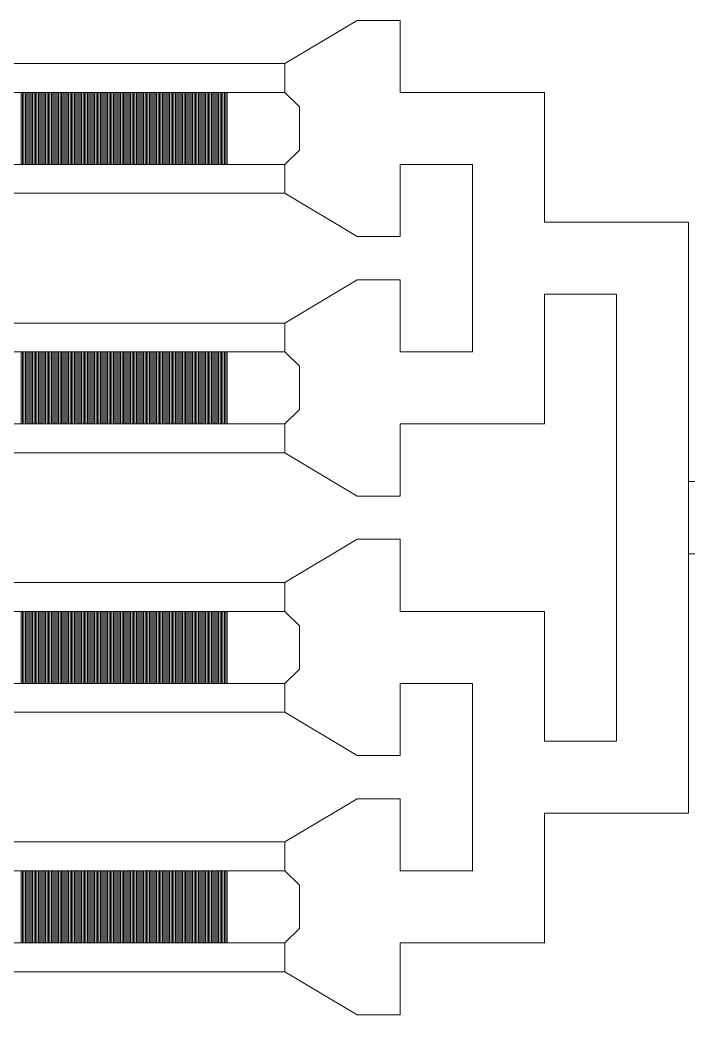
# Model space of a CAD drawing. Extents: x 1000 to 49000, y 2919 to 77300.
# Drawn here: x 34987 to 35450, y 48494 to 49200 of the extents above; entities that cross this region are included whole.
import ezdxf

# ---------------------------------------------------------------- set-up
doc = ezdxf.new("R2010")
doc.units = 13
doc.layers.add('Outer', color=1, linetype='Continuous', lineweight=0, true_color=0xff0000)

msp = doc.modelspace()

# ---------------------------------------------------------------- linework, layer by layer
at = {"layer": 'Outer'}
for points in [[(35170, 49170), (35170, 49150), (35180, 49140), (35180, 49110), (35170, 49100), (35170, 49080), (35220, 49050), (35250, 49050), (35250, 49100), (35300, 49100), (35300, 48970), (35250, 48970), (35250, 49020), (35220, 49020), (35170, 48990), (35170, 48970), (35180, 48960), (35180, 48930), (35170, 48920), (35170, 48900), (35220, 48870), (35250, 48870), (35250, 48920), (35350, 48920), (35350, 49010), (35400, 49010), (35400, 48700), (35350, 48700), (35350, 48790), (35250, 48790), (35250, 48840), (35220, 48840), (35170, 48810), (35170, 48790), (35180, 48780), (35180, 48750), (35170, 48740), (35170, 48720), (35220, 48690), (35250, 48690), (35250, 48740), (35300, 48740), (35300, 48610), (35250, 48610), (35250, 48660), (35220, 48660), (35170, 48630), (35170, 48610), (35180, 48600), (35180, 48570), (35170, 48560), (35170, 48540), (35220, 48510), (35250, 48510), (35250, 48560), (35350, 48560), (35350, 48650), (35450, 48650), (35450, 48830), (35450, 48880), (35450, 49060), (35350, 49060), (35350, 49150), (35250, 49150), (35250, 49200), (35220, 49200), (35170, 49170)], [(35170, 49150), (33660, 49150), (33660, 49170), (35170, 49170), (35170, 49150)], [(34988, 49150), (34987, 49150), (34987, 49100), (34988, 49100), (34988, 49150)], [(34990, 49150), (34989, 49150), (34989, 49100), (34990, 49100), (34990, 49150)], [(34992, 49150), (34991, 49150), (34991, 49100), (34992, 49100), (34992, 49150)], [(34994, 49150), (34993, 49150), (34993, 49100), (34994, 49100), (34994, 49150)], [(34996, 49150), (34995, 49150), (34995, 49100), (34996, 49100), (34996, 49150)], [(34998, 49150), (34997, 49150), (34997, 49100), (34998, 49100), (34998, 49150)], [(35000, 49150), (34999, 49150), (34999, 49100), (35000, 49100), (35000, 49150)], [(35002, 49150), (35001, 49150), (35001, 49100), (35002, 49100), (35002, 49150)], [(35004, 49150), (35003, 49150), (35003, 49100), (35004, 49100), (35004, 49150)], [(35006, 49150), (35005, 49150), (35005, 49100), (35006, 49100), (35006, 49150)], [(35008, 49150), (35007, 49150), (35007, 49100), (35008, 49100), (35008, 49150)], [(35010, 49150), (35009, 49150), (35009, 49100), (35010, 49100), (35010, 49150)], [(35012, 49150), (35011, 49150), (35011, 49100), (35012, 49100), (35012, 49150)], [(35014, 49150), (35013, 49150), (35013, 49100), (35014, 49100), (35014, 49150)], [(35016, 49150), (35015, 49150), (35015, 49100), (35016, 49100), (35016, 49150)], [(35018, 49150), (35017, 49150), (35017, 49100), (35018, 49100), (35018, 49150)], [(35020, 49150), (35019, 49150), (35019, 49100), (35020, 49100), (35020, 49150)], [(35022, 49150), (35021, 49150), (35021, 49100), (35022, 49100), (35022, 49150)], [(35024, 49150), (35023, 49150), (35023, 49100), (35024, 49100), (35024, 49150)], [(35026, 49150), (35025, 49150), (35025, 49100), (35026, 49100), (35026, 49150)], [(35028, 49150), (35027, 49150), (35027, 49100), (35028, 49100), (35028, 49150)], [(35030, 49150), (35029, 49150), (35029, 49100), (35030, 49100), (35030, 49150)], [(35032, 49150), (35031, 49150), (35031, 49100), (35032, 49100), (35032, 49150)], [(35034, 49150), (35033, 49150), (35033, 49100), (35034, 49100), (35034, 49150)], [(35036, 49150), (35035, 49150), (35035, 49100), (35036, 49100), (35036, 49150)], [(35038, 49150), (35037, 49150), (35037, 49100), (35038, 49100), (35038, 49150)], [(35040, 49150), (35039, 49150), (35039, 49100), (35040, 49100), (35040, 49150)], [(35042, 49150), (35041, 49150), (35041, 49100), (35042, 49100), (35042, 49150)], [(35044, 49150), (35043, 49150), (35043, 49100), (35044, 49100), (35044, 49150)], [(35046, 49150), (35045, 49150), (35045, 49100), (35046, 49100), (35046, 49150)], [(35048, 49150), (35047, 49150), (35047, 49100), (35048, 49100), (35048, 49150)], [(35050, 49150), (35049, 49150), (35049, 49100), (35050, 49100), (35050, 49150)], [(35052, 49150), (35051, 49150), (35051, 49100), (35052, 49100), (35052, 49150)], [(35054, 49150), (35053, 49150), (35053, 49100), (35054, 49100), (35054, 49150)], [(35056, 49150), (35055, 49150), (35055, 49100), (35056, 49100), (35056, 49150)], [(35058, 49150), (35057, 49150), (35057, 49100), (35058, 49100), (35058, 49150)], [(35060, 49150), (35059, 49150), (35059, 49100), (35060, 49100), (35060, 49150)], [(35062, 49150), (35061, 49150), (35061, 49100), (35062, 49100), (35062, 49150)], [(35064, 49150), (35063, 49150), (35063, 49100), (35064, 49100), (35064, 49150)], [(35066, 49150), (35065, 49150), (35065, 49100), (35066, 49100), (35066, 49150)], [(35068, 49150), (35067, 49150), (35067, 49100), (35068, 49100), (35068, 49150)], [(35070, 49150), (35069, 49150), (35069, 49100), (35070, 49100), (35070, 49150)], [(35072, 49150), (35071, 49150), (35071, 49100), (35072, 49100), (35072, 49150)], [(35074, 49150), (35073, 49150), (35073, 49100), (35074, 49100), (35074, 49150)], [(35076, 49150), (35075, 49150), (35075, 49100), (35076, 49100), (35076, 49150)], [(35078, 49150), (35077, 49150), (35077, 49100), (35078, 49100), (35078, 49150)], [(35080, 49150), (35079, 49150), (35079, 49100), (35080, 49100), (35080, 49150)], [(35082, 49150), (35081, 49150), (35081, 49100), (35082, 49100), (35082, 49150)], [(35084, 49150), (35083, 49150), (35083, 49100), (35084, 49100), (35084, 49150)], [(35086, 49150), (35085, 49150), (35085, 49100), (35086, 49100), (35086, 49150)], [(35088, 49150), (35087, 49150), (35087, 49100), (35088, 49100), (35088, 49150)], [(35090, 49150), (35089, 49150), (35089, 49100), (35090, 49100), (35090, 49150)], [(35092, 49150), (35091, 49150), (35091, 49100), (35092, 49100), (35092, 49150)], [(35094, 49150), (35093, 49150), (35093, 49100), (35094, 49100), (35094, 49150)], [(35096, 49150), (35095, 49150), (35095, 49100), (35096, 49100), (35096, 49150)], [(35098, 49150), (35097, 49150), (35097, 49100), (35098, 49100), (35098, 49150)], [(35100, 49150), (35099, 49150), (35099, 49100), (35100, 49100), (35100, 49150)], [(35102, 49150), (35101, 49150), (35101, 49100), (35102, 49100), (35102, 49150)], [(35104, 49150), (35103, 49150), (35103, 49100), (35104, 49100), (35104, 49150)], [(35106, 49150), (35105, 49150), (35105, 49100), (35106, 49100), (35106, 49150)], [(35108, 49150), (35107, 49150), (35107, 49100), (35108, 49100), (35108, 49150)], [(35110, 49150), (35109, 49150), (35109, 49100), (35110, 49100), (35110, 49150)], [(35112, 49150), (35111, 49150), (35111, 49100), (35112, 49100), (35112, 49150)], [(35114, 49150), (35113, 49150), (35113, 49100), (35114, 49100), (35114, 49150)], [(35116, 49150), (35115, 49150), (35115, 49100), (35116, 49100), (35116, 49150)], [(35118, 49150), (35117, 49150), (35117, 49100), (35118, 49100), (35118, 49150)], [(35120, 49150), (35119, 49150), (35119, 49100), (35120, 49100), (35120, 49150)], [(35122, 49150), (35121, 49150), (35121, 49100), (35122, 49100), (35122, 49150)], [(35124, 49150), (35123, 49150), (35123, 49100), (35124, 49100), (35124, 49150)], [(35126, 49150), (35125, 49150), (35125, 49100), (35126, 49100), (35126, 49150)], [(35128, 49150), (35127, 49150), (35127, 49100), (35128, 49100), (35128, 49150)], [(35130, 49150), (35129, 49150), (35129, 49100), (35130, 49100), (35130, 49150)], [(35170, 49080), (33660, 49080), (33660, 49100), (35170, 49100), (35170, 49080)], [(35170, 48970), (33660, 48970), (33660, 48990), (35170, 48990), (35170, 48970)], [(34988, 48970), (34987, 48970), (34987, 48920), (34988, 48920), (34988, 48970)], [(34990, 48970), (34989, 48970), (34989, 48920), (34990, 48920), (34990, 48970)], [(34992, 48970), (34991, 48970), (34991, 48920), (34992, 48920), (34992, 48970)], [(34994, 48970), (34993, 48970), (34993, 48920), (34994, 48920), (34994, 48970)], [(34996, 48970), (34995, 48970), (34995, 48920), (34996, 48920), (34996, 48970)], [(34998, 48970), (34997, 48970), (34997, 48920), (34998, 48920), (34998, 48970)], [(35000, 48970), (34999, 48970), (34999, 48920), (35000, 48920), (35000, 48970)], [(35002, 48970), (35001, 48970), (35001, 48920), (35002, 48920), (35002, 48970)], [(35004, 48970), (35003, 48970), (35003, 48920), (35004, 48920), (35004, 48970)], [(35006, 48970), (35005, 48970), (35005, 48920), (35006, 48920), (35006, 48970)], [(35008, 48970), (35007, 48970), (35007, 48920), (35008, 48920), (35008, 48970)], [(35010, 48970), (35009, 48970), (35009, 48920), (35010, 48920), (35010, 48970)], [(35012, 48970), (35011, 48970), (35011, 48920), (35012, 48920), (35012, 48970)], [(35014, 48970), (35013, 48970), (35013, 48920), (35014, 48920), (35014, 48970)], [(35016, 48970), (35015, 48970), (35015, 48920), (35016, 48920), (35016, 48970)], [(35018, 48970), (35017, 48970), (35017, 48920), (35018, 48920), (35018, 48970)], [(35020, 48970), (35019, 48970), (35019, 48920), (35020, 48920), (35020, 48970)], [(35022, 48970), (35021, 48970), (35021, 48920), (35022, 48920), (35022, 48970)], [(35024, 48970), (35023, 48970), (35023, 48920), (35024, 48920), (35024, 48970)], [(35026, 48970), (35025, 48970), (35025, 48920), (35026, 48920), (35026, 48970)], [(35028, 48970), (35027, 48970), (35027, 48920), (35028, 48920), (35028, 48970)], [(35030, 48970), (35029, 48970), (35029, 48920), (35030, 48920), (35030, 48970)], [(35032, 48970), (35031, 48970), (35031, 48920), (35032, 48920), (35032, 48970)], [(35034, 48970), (35033, 48970), (35033, 48920), (35034, 48920), (35034, 48970)], [(35036, 48970), (35035, 48970), (35035, 48920), (35036, 48920), (35036, 48970)], [(35038, 48970), (35037, 48970), (35037, 48920), (35038, 48920), (35038, 48970)], [(35040, 48970), (35039, 48970), (35039, 48920), (35040, 48920), (35040, 48970)], [(35042, 48970), (35041, 48970), (35041, 48920), (35042, 48920), (35042, 48970)], [(35044, 48970), (35043, 48970), (35043, 48920), (35044, 48920), (35044, 48970)], [(35046, 48970), (35045, 48970), (35045, 48920), (35046, 48920), (35046, 48970)], [(35048, 48970), (35047, 48970), (35047, 48920), (35048, 48920), (35048, 48970)], [(35050, 48970), (35049, 48970), (35049, 48920), (35050, 48920), (35050, 48970)], [(35052, 48970), (35051, 48970), (35051, 48920), (35052, 48920), (35052, 48970)], [(35054, 48970), (35053, 48970), (35053, 48920), (35054, 48920), (35054, 48970)], [(35056, 48970), (35055, 48970), (35055, 48920), (35056, 48920), (35056, 48970)], [(35058, 48970), (35057, 48970), (35057, 48920), (35058, 48920), (35058, 48970)], [(35060, 48970), (35059, 48970), (35059, 48920), (35060, 48920), (35060, 48970)], [(35062, 48970), (35061, 48970), (35061, 48920), (35062, 48920), (35062, 48970)], [(35064, 48970), (35063, 48970), (35063, 48920), (35064, 48920), (35064, 48970)], [(35066, 48970), (35065, 48970), (35065, 48920), (35066, 48920), (35066, 48970)], [(35068, 48970), (35067, 48970), (35067, 48920), (35068, 48920), (35068, 48970)], [(35070, 48970), (35069, 48970), (35069, 48920), (35070, 48920), (35070, 48970)], [(35072, 48970), (35071, 48970), (35071, 48920), (35072, 48920), (35072, 48970)], [(35074, 48970), (35073, 48970), (35073, 48920), (35074, 48920), (35074, 48970)], [(35076, 48970), (35075, 48970), (35075, 48920), (35076, 48920), (35076, 48970)], [(35078, 48970), (35077, 48970), (35077, 48920), (35078, 48920), (35078, 48970)], [(35080, 48970), (35079, 48970), (35079, 48920), (35080, 48920), (35080, 48970)], [(35082, 48970), (35081, 48970), (35081, 48920), (35082, 48920), (35082, 48970)], [(35084, 48970), (35083, 48970), (35083, 48920), (35084, 48920), (35084, 48970)], [(35086, 48970), (35085, 48970), (35085, 48920), (35086, 48920), (35086, 48970)], [(35088, 48970), (35087, 48970), (35087, 48920), (35088, 48920), (35088, 48970)], [(35090, 48970), (35089, 48970), (35089, 48920), (35090, 48920), (35090, 48970)], [(35092, 48970), (35091, 48970), (35091, 48920), (35092, 48920), (35092, 48970)], [(35094, 48970), (35093, 48970), (35093, 48920), (35094, 48920), (35094, 48970)], [(35096, 48970), (35095, 48970), (35095, 48920), (35096, 48920), (35096, 48970)], [(35098, 48970), (35097, 48970), (35097, 48920), (35098, 48920), (35098, 48970)], [(35100, 48970), (35099, 48970), (35099, 48920), (35100, 48920), (35100, 48970)], [(35102, 48970), (35101, 48970), (35101, 48920), (35102, 48920), (35102, 48970)], [(35104, 48970), (35103, 48970), (35103, 48920), (35104, 48920), (35104, 48970)], [(35106, 48970), (35105, 48970), (35105, 48920), (35106, 48920), (35106, 48970)], [(35108, 48970), (35107, 48970), (35107, 48920), (35108, 48920), (35108, 48970)], [(35110, 48970), (35109, 48970), (35109, 48920), (35110, 48920), (35110, 48970)], [(35112, 48970), (35111, 48970), (35111, 48920), (35112, 48920), (35112, 48970)], [(35114, 48970), (35113, 48970), (35113, 48920), (35114, 48920), (35114, 48970)], [(35116, 48970), (35115, 48970), (35115, 48920), (35116, 48920), (35116, 48970)], [(35118, 48970), (35117, 48970), (35117, 48920), (35118, 48920), (35118, 48970)], [(35120, 48970), (35119, 48970), (35119, 48920), (35120, 48920), (35120, 48970)], [(35122, 48970), (35121, 48970), (35121, 48920), (35122, 48920), (35122, 48970)], [(35124, 48970), (35123, 48970), (35123, 48920), (35124, 48920), (35124, 48970)], [(35126, 48970), (35125, 48970), (35125, 48920), (35126, 48920), (35126, 48970)], [(35128, 48970), (35127, 48970), (35127, 48920), (35128, 48920), (35128, 48970)], [(35130, 48970), (35129, 48970), (35129, 48920), (35130, 48920), (35130, 48970)], [(35170, 48900), (33660, 48900), (33660, 48920), (35170, 48920), (35170, 48900)], [(35600, 47080), (35600, 48470), (35550, 48470), (35550, 48110), (35450, 48110), (35450, 48160), (35500, 48160), (35500, 48830), (35450, 48830), (35450, 48880), (35550, 48880), (35550, 48520), (35650, 48520), (35650, 47030)], [(35170, 48790), (33660, 48790), (33660, 48810), (35170, 48810), (35170, 48790)], [(34988, 48790), (34987, 48790), (34987, 48740), (34988, 48740), (34988, 48790)], [(34990, 48790), (34989, 48790), (34989, 48740), (34990, 48740), (34990, 48790)], [(34992, 48790), (34991, 48790), (34991, 48740), (34992, 48740), (34992, 48790)], [(34994, 48790), (34993, 48790), (34993, 48740), (34994, 48740), (34994, 48790)], [(34996, 48790), (34995, 48790), (34995, 48740), (34996, 48740), (34996, 48790)], [(34998, 48790), (34997, 48790), (34997, 48740), (34998, 48740), (34998, 48790)], [(35000, 48790), (34999, 48790), (34999, 48740), (35000, 48740), (35000, 48790)], [(35002, 48790), (35001, 48790), (35001, 48740), (35002, 48740), (35002, 48790)], [(35004, 48790), (35003, 48790), (35003, 48740), (35004, 48740), (35004, 48790)], [(35006, 48790), (35005, 48790), (35005, 48740), (35006, 48740), (35006, 48790)], [(35008, 48790), (35007, 48790), (35007, 48740), (35008, 48740), (35008, 48790)], [(35010, 48790), (35009, 48790), (35009, 48740), (35010, 48740), (35010, 48790)], [(35012, 48790), (35011, 48790), (35011, 48740), (35012, 48740), (35012, 48790)], [(35014, 48790), (35013, 48790), (35013, 48740), (35014, 48740), (35014, 48790)], [(35016, 48790), (35015, 48790), (35015, 48740), (35016, 48740), (35016, 48790)], [(35018, 48790), (35017, 48790), (35017, 48740), (35018, 48740), (35018, 48790)], [(35020, 48790), (35019, 48790), (35019, 48740), (35020, 48740), (35020, 48790)], [(35022, 48790), (35021, 48790), (35021, 48740), (35022, 48740), (35022, 48790)], [(35024, 48790), (35023, 48790), (35023, 48740), (35024, 48740), (35024, 48790)], [(35026, 48790), (35025, 48790), (35025, 48740), (35026, 48740), (35026, 48790)], [(35028, 48790), (35027, 48790), (35027, 48740), (35028, 48740), (35028, 48790)], [(35030, 48790), (35029, 48790), (35029, 48740), (35030, 48740), (35030, 48790)], [(35032, 48790), (35031, 48790), (35031, 48740), (35032, 48740), (35032, 48790)], [(35034, 48790), (35033, 48790), (35033, 48740), (35034, 48740), (35034, 48790)], [(35036, 48790), (35035, 48790), (35035, 48740), (35036, 48740), (35036, 48790)], [(35038, 48790), (35037, 48790), (35037, 48740), (35038, 48740), (35038, 48790)], [(35040, 48790), (35039, 48790), (35039, 48740), (35040, 48740), (35040, 48790)], [(35042, 48790), (35041, 48790), (35041, 48740), (35042, 48740), (35042, 48790)], [(35044, 48790), (35043, 48790), (35043, 48740), (35044, 48740), (35044, 48790)], [(35046, 48790), (35045, 48790), (35045, 48740), (35046, 48740), (35046, 48790)], [(35048, 48790), (35047, 48790), (35047, 48740), (35048, 48740), (35048, 48790)], [(35050, 48790), (35049, 48790), (35049, 48740), (35050, 48740), (35050, 48790)], [(35052, 48790), (35051, 48790), (35051, 48740), (35052, 48740), (35052, 48790)], [(35054, 48790), (35053, 48790), (35053, 48740), (35054, 48740), (35054, 48790)], [(35056, 48790), (35055, 48790), (35055, 48740), (35056, 48740), (35056, 48790)], [(35058, 48790), (35057, 48790), (35057, 48740), (35058, 48740), (35058, 48790)], [(35060, 48790), (35059, 48790), (35059, 48740), (35060, 48740), (35060, 48790)], [(35062, 48790), (35061, 48790), (35061, 48740), (35062, 48740), (35062, 48790)], [(35064, 48790), (35063, 48790), (35063, 48740), (35064, 48740), (35064, 48790)], [(35066, 48790), (35065, 48790), (35065, 48740), (35066, 48740), (35066, 48790)], [(35068, 48790), (35067, 48790), (35067, 48740), (35068, 48740), (35068, 48790)], [(35070, 48790), (35069, 48790), (35069, 48740), (35070, 48740), (35070, 48790)], [(35072, 48790), (35071, 48790), (35071, 48740), (35072, 48740), (35072, 48790)], [(35074, 48790), (35073, 48790), (35073, 48740), (35074, 48740), (35074, 48790)], [(35076, 48790), (35075, 48790), (35075, 48740), (35076, 48740), (35076, 48790)], [(35078, 48790), (35077, 48790), (35077, 48740), (35078, 48740), (35078, 48790)], [(35080, 48790), (35079, 48790), (35079, 48740), (35080, 48740), (35080, 48790)], [(35082, 48790), (35081, 48790), (35081, 48740), (35082, 48740), (35082, 48790)], [(35084, 48790), (35083, 48790), (35083, 48740), (35084, 48740), (35084, 48790)], [(35086, 48790), (35085, 48790), (35085, 48740), (35086, 48740), (35086, 48790)], [(35088, 48790), (35087, 48790), (35087, 48740), (35088, 48740), (35088, 48790)], [(35090, 48790), (35089, 48790), (35089, 48740), (35090, 48740), (35090, 48790)], [(35092, 48790), (35091, 48790), (35091, 48740), (35092, 48740), (35092, 48790)], [(35094, 48790), (35093, 48790), (35093, 48740), (35094, 48740), (35094, 48790)], [(35096, 48790), (35095, 48790), (35095, 48740), (35096, 48740), (35096, 48790)], [(35098, 48790), (35097, 48790), (35097, 48740), (35098, 48740), (35098, 48790)], [(35100, 48790), (35099, 48790), (35099, 48740), (35100, 48740), (35100, 48790)], [(35102, 48790), (35101, 48790), (35101, 48740), (35102, 48740), (35102, 48790)], [(35104, 48790), (35103, 48790), (35103, 48740), (35104, 48740), (35104, 48790)], [(35106, 48790), (35105, 48790), (35105, 48740), (35106, 48740), (35106, 48790)], [(35108, 48790), (35107, 48790), (35107, 48740), (35108, 48740), (35108, 48790)], [(35110, 48790), (35109, 48790), (35109, 48740), (35110, 48740), (35110, 48790)], [(35112, 48790), (35111, 48790), (35111, 48740), (35112, 48740), (35112, 48790)], [(35114, 48790), (35113, 48790), (35113, 48740), (35114, 48740), (35114, 48790)], [(35116, 48790), (35115, 48790), (35115, 48740), (35116, 48740), (35116, 48790)], [(35118, 48790), (35117, 48790), (35117, 48740), (35118, 48740), (35118, 48790)], [(35120, 48790), (35119, 48790), (35119, 48740), (35120, 48740), (35120, 48790)], [(35122, 48790), (35121, 48790), (35121, 48740), (35122, 48740), (35122, 48790)], [(35124, 48790), (35123, 48790), (35123, 48740), (35124, 48740), (35124, 48790)], [(35126, 48790), (35125, 48790), (35125, 48740), (35126, 48740), (35126, 48790)], [(35128, 48790), (35127, 48790), (35127, 48740), (35128, 48740), (35128, 48790)], [(35130, 48790), (35129, 48790), (35129, 48740), (35130, 48740), (35130, 48790)], [(35170, 48720), (33660, 48720), (33660, 48740), (35170, 48740), (35170, 48720)], [(35170, 48610), (33660, 48610), (33660, 48630), (35170, 48630), (35170, 48610)], [(34988, 48610), (34987, 48610), (34987, 48560), (34988, 48560), (34988, 48610)], [(34990, 48610), (34989, 48610), (34989, 48560), (34990, 48560), (34990, 48610)], [(34992, 48610), (34991, 48610), (34991, 48560), (34992, 48560), (34992, 48610)], [(34994, 48610), (34993, 48610), (34993, 48560), (34994, 48560), (34994, 48610)], [(34996, 48610), (34995, 48610), (34995, 48560), (34996, 48560), (34996, 48610)], [(34998, 48610), (34997, 48610), (34997, 48560), (34998, 48560), (34998, 48610)], [(35000, 48610), (34999, 48610), (34999, 48560), (35000, 48560), (35000, 48610)], [(35002, 48610), (35001, 48610), (35001, 48560), (35002, 48560), (35002, 48610)], [(35004, 48610), (35003, 48610), (35003, 48560), (35004, 48560), (35004, 48610)], [(35006, 48610), (35005, 48610), (35005, 48560), (35006, 48560), (35006, 48610)], [(35008, 48610), (35007, 48610), (35007, 48560), (35008, 48560), (35008, 48610)], [(35010, 48610), (35009, 48610), (35009, 48560), (35010, 48560), (35010, 48610)], [(35012, 48610), (35011, 48610), (35011, 48560), (35012, 48560), (35012, 48610)], [(35014, 48610), (35013, 48610), (35013, 48560), (35014, 48560), (35014, 48610)], [(35016, 48610), (35015, 48610), (35015, 48560), (35016, 48560), (35016, 48610)], [(35018, 48610), (35017, 48610), (35017, 48560), (35018, 48560), (35018, 48610)], [(35020, 48610), (35019, 48610), (35019, 48560), (35020, 48560), (35020, 48610)], [(35022, 48610), (35021, 48610), (35021, 48560), (35022, 48560), (35022, 48610)], [(35024, 48610), (35023, 48610), (35023, 48560), (35024, 48560), (35024, 48610)], [(35026, 48610), (35025, 48610), (35025, 48560), (35026, 48560), (35026, 48610)], [(35028, 48610), (35027, 48610), (35027, 48560), (35028, 48560), (35028, 48610)], [(35030, 48610), (35029, 48610), (35029, 48560), (35030, 48560), (35030, 48610)], [(35032, 48610), (35031, 48610), (35031, 48560), (35032, 48560), (35032, 48610)], [(35034, 48610), (35033, 48610), (35033, 48560), (35034, 48560), (35034, 48610)], [(35036, 48610), (35035, 48610), (35035, 48560), (35036, 48560), (35036, 48610)], [(35038, 48610), (35037, 48610), (35037, 48560), (35038, 48560), (35038, 48610)], [(35040, 48610), (35039, 48610), (35039, 48560), (35040, 48560), (35040, 48610)], [(35042, 48610), (35041, 48610), (35041, 48560), (35042, 48560), (35042, 48610)], [(35044, 48610), (35043, 48610), (35043, 48560), (35044, 48560), (35044, 48610)], [(35046, 48610), (35045, 48610), (35045, 48560), (35046, 48560), (35046, 48610)], [(35048, 48610), (35047, 48610), (35047, 48560), (35048, 48560), (35048, 48610)], [(35050, 48610), (35049, 48610), (35049, 48560), (35050, 48560), (35050, 48610)], [(35052, 48610), (35051, 48610), (35051, 48560), (35052, 48560), (35052, 48610)], [(35054, 48610), (35053, 48610), (35053, 48560), (35054, 48560), (35054, 48610)], [(35056, 48610), (35055, 48610), (35055, 48560), (35056, 48560), (35056, 48610)], [(35058, 48610), (35057, 48610), (35057, 48560), (35058, 48560), (35058, 48610)], [(35060, 48610), (35059, 48610), (35059, 48560), (35060, 48560), (35060, 48610)], [(35062, 48610), (35061, 48610), (35061, 48560), (35062, 48560), (35062, 48610)], [(35064, 48610), (35063, 48610), (35063, 48560), (35064, 48560), (35064, 48610)], [(35066, 48610), (35065, 48610), (35065, 48560), (35066, 48560), (35066, 48610)], [(35068, 48610), (35067, 48610), (35067, 48560), (35068, 48560), (35068, 48610)], [(35070, 48610), (35069, 48610), (35069, 48560), (35070, 48560), (35070, 48610)], [(35072, 48610), (35071, 48610), (35071, 48560), (35072, 48560), (35072, 48610)], [(35074, 48610), (35073, 48610), (35073, 48560), (35074, 48560), (35074, 48610)], [(35076, 48610), (35075, 48610), (35075, 48560), (35076, 48560), (35076, 48610)], [(35078, 48610), (35077, 48610), (35077, 48560), (35078, 48560), (35078, 48610)], [(35080, 48610), (35079, 48610), (35079, 48560), (35080, 48560), (35080, 48610)], [(35082, 48610), (35081, 48610), (35081, 48560), (35082, 48560), (35082, 48610)], [(35084, 48610), (35083, 48610), (35083, 48560), (35084, 48560), (35084, 48610)], [(35086, 48610), (35085, 48610), (35085, 48560), (35086, 48560), (35086, 48610)], [(35088, 48610), (35087, 48610), (35087, 48560), (35088, 48560), (35088, 48610)], [(35090, 48610), (35089, 48610), (35089, 48560), (35090, 48560), (35090, 48610)], [(35092, 48610), (35091, 48610), (35091, 48560), (35092, 48560), (35092, 48610)], [(35094, 48610), (35093, 48610), (35093, 48560), (35094, 48560), (35094, 48610)], [(35096, 48610), (35095, 48610), (35095, 48560), (35096, 48560), (35096, 48610)], [(35098, 48610), (35097, 48610), (35097, 48560), (35098, 48560), (35098, 48610)], [(35100, 48610), (35099, 48610), (35099, 48560), (35100, 48560), (35100, 48610)], [(35102, 48610), (35101, 48610), (35101, 48560), (35102, 48560), (35102, 48610)], [(35104, 48610), (35103, 48610), (35103, 48560), (35104, 48560), (35104, 48610)], [(35106, 48610), (35105, 48610), (35105, 48560), (35106, 48560), (35106, 48610)], [(35108, 48610), (35107, 48610), (35107, 48560), (35108, 48560), (35108, 48610)], [(35110, 48610), (35109, 48610), (35109, 48560), (35110, 48560), (35110, 48610)], [(35112, 48610), (35111, 48610), (35111, 48560), (35112, 48560), (35112, 48610)], [(35114, 48610), (35113, 48610), (35113, 48560), (35114, 48560), (35114, 48610)], [(35116, 48610), (35115, 48610), (35115, 48560), (35116, 48560), (35116, 48610)], [(35118, 48610), (35117, 48610), (35117, 48560), (35118, 48560), (35118, 48610)], [(35120, 48610), (35119, 48610), (35119, 48560), (35120, 48560), (35120, 48610)], [(35122, 48610), (35121, 48610), (35121, 48560), (35122, 48560), (35122, 48610)], [(35124, 48610), (35123, 48610), (35123, 48560), (35124, 48560), (35124, 48610)], [(35126, 48610), (35125, 48610), (35125, 48560), (35126, 48560), (35126, 48610)], [(35128, 48610), (35127, 48610), (35127, 48560), (35128, 48560), (35128, 48610)], [(35130, 48610), (35129, 48610), (35129, 48560), (35130, 48560), (35130, 48610)], [(35170, 48540), (33660, 48540), (33660, 48560), (35170, 48560), (35170, 48540)]]:
    msp.add_lwpolyline(points, dxfattribs=at)

doc.saveas('drawing.dxf')
